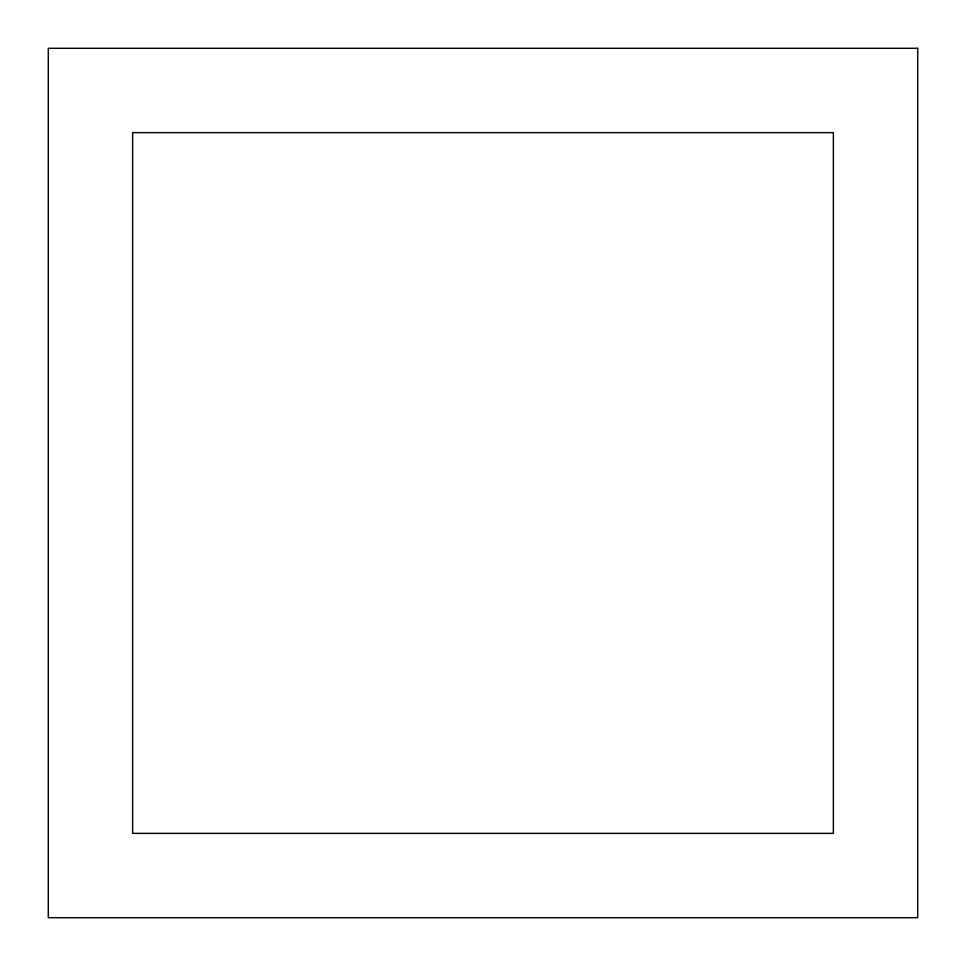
<?xml version="1.0" encoding="UTF-8"?>
<svg xmlns="http://www.w3.org/2000/svg" width="966" height="966" viewBox="0 0 966 966"><rect width="100%" height="100%" fill="white"/><g stroke="black" fill="none" stroke-linecap="round" stroke-linejoin="round"><path stroke-width="1.45" d="M917.7 48.3L48.3 48.3L48.3 917.7L917.7 917.7L917.7 48.3M833.368 132.632L132.632 132.632L132.632 833.368L833.368 833.368L833.368 132.632"/></g></svg>
